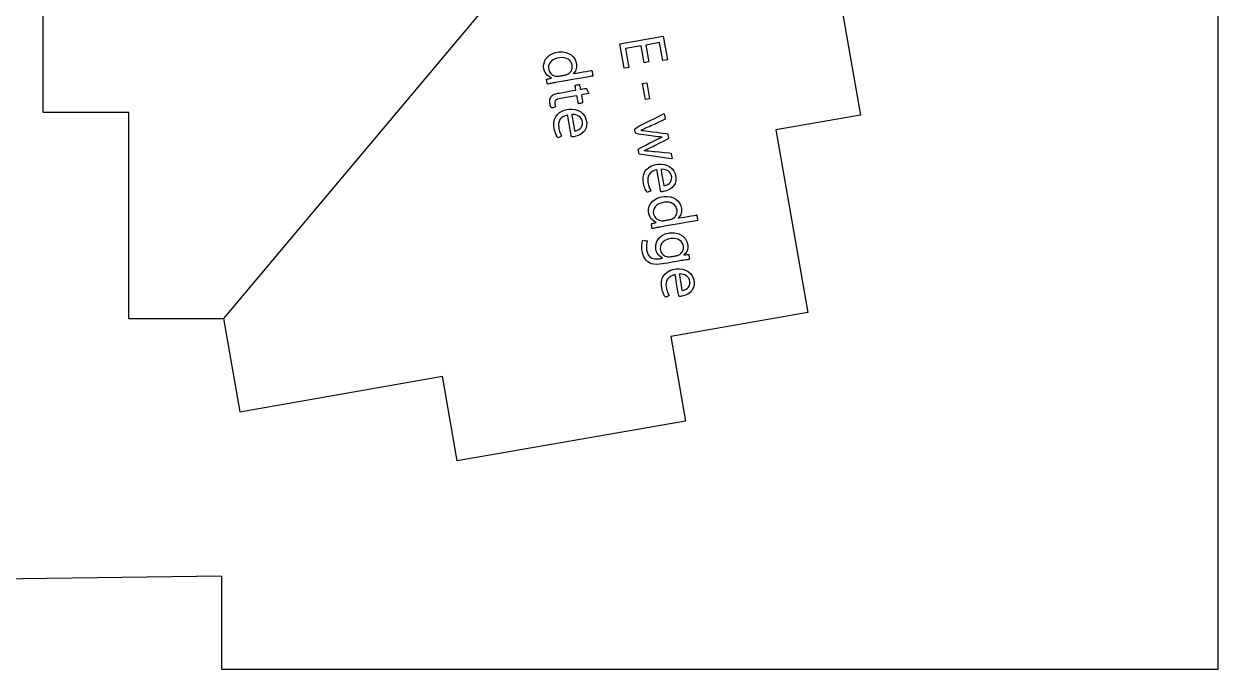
# Model space of a CAD drawing. Header units: metres. Extents: x 1885 to 2636, y 491 to 906.
# Drawn here: x 1999.3 to 2050.8, y 533.3 to 561.1 of the extents above; entities that cross this region are included whole.
import ezdxf

# ---------------------------------------------------------------- set-up
doc = ezdxf.new("R2010")
doc.units = ezdxf.units.M

msp = doc.modelspace()

# ---------------------------------------------------------------- linework, layer by layer
at = {"layer": 'COMPONENT1'}
for p, q in [((2050.837, 533.311), (2050.837, 577.311)), ((2028.836, 573.311), (2007.921, 548.433)), ((2000.136, 557.311), (2000.136, 567.311)), ((2033.684, 567.051), (2035.402, 557.2)), ((2003.836, 557.311), (2000.136, 557.311)), ((2003.836, 548.433), (2003.836, 557.311)), ((2035.402, 557.2), (2031.757, 556.564)), ((2031.757, 556.564), (2033.131, 548.683)), ((2003.836, 548.433), (2007.921, 548.433)), ((2007.921, 548.433), (2008.623, 544.409)), ((2033.131, 548.683), (2027.22, 547.652)), ((2027.22, 547.652), (2027.856, 544.007)), ((2008.623, 544.409), (2017.369, 545.934)), ((2018.005, 542.289), (2017.369, 545.934)), ((2027.856, 544.007), (2018.005, 542.289)), ((2007.837, 537.311), (1994.837, 537.142)), ((2007.837, 537.311), (2007.837, 533.311)), ((2007.837, 533.311), (2011.837, 533.311)), ((2011.837, 533.311), (2050.837, 533.311))]:
    msp.add_line(p, q, dxfattribs=at)
at = {"layer": 'COMPONENT23'}
for p, q in [((2025.022, 560.272), (2026.895, 560.599)), ((2025.206, 559.216), (2025.022, 560.272)), ((2026.735, 560.319), (2026.143, 560.216)), ((2026.143, 560.216), (2026.269, 559.49)), ((2026.869, 559.549), (2026.735, 560.319)), ((2026.895, 560.599), (2027.072, 559.585)), ((2021.817, 559.602), (2021.892, 559.695)), ((2021.892, 559.695), (2021.987, 559.775)), ((2021.987, 559.775), (2022.102, 559.841)), ((2022.102, 559.841), (2022.235, 559.888)), ((2022.235, 559.888), (2022.389, 559.917)), ((2022.421, 559.669), (2022.319, 559.65)), ((2022.389, 559.917), (2022.543, 559.922)), ((2022.525, 559.674), (2022.421, 559.669)), ((2022.622, 559.665), (2022.525, 559.674)), ((2022.543, 559.922), (2022.684, 559.901)), ((2022.684, 559.901), (2022.81, 559.858)), ((2022.81, 559.858), (2022.918, 559.795)), ((2022.918, 559.795), (2023.008, 559.713)), ((2023.008, 559.713), (2023.078, 559.617)), ((2025.943, 560.181), (2025.268, 560.063)), ((2025.268, 560.063), (2025.409, 559.252)), ((2026.069, 559.456), (2025.943, 560.181)), ((2021.731, 559.27), (2021.736, 559.387)), ((2021.746, 559.17), (2021.731, 559.27)), ((2021.736, 559.387), (2021.765, 559.499)), ((2021.77, 559.096), (2021.746, 559.17)), ((2021.765, 559.499), (2021.817, 559.602)), ((2021.947, 559.319), (2021.941, 559.231)), ((2021.941, 559.231), (2021.952, 559.152)), ((2021.972, 559.398), (2021.947, 559.319)), ((2021.952, 559.152), (2021.971, 559.095)), ((2022.015, 559.468), (2021.972, 559.398)), ((2022.072, 559.529), (2022.015, 559.468)), ((2022.144, 559.58), (2022.072, 559.529)), ((2022.227, 559.62), (2022.144, 559.58)), ((2022.319, 559.65), (2022.227, 559.62)), ((2022.711, 559.642), (2022.622, 559.665)), ((2022.789, 559.605), (2022.711, 559.642)), ((2022.856, 559.554), (2022.789, 559.605)), ((2022.909, 559.49), (2022.856, 559.554)), ((2022.946, 559.412), (2022.909, 559.49)), ((2022.941, 559.145), (2022.959, 559.203)), ((2022.965, 559.33), (2022.946, 559.412)), ((2022.959, 559.203), (2022.968, 559.264)), ((2022.968, 559.264), (2022.965, 559.33)), ((2023.078, 559.617), (2023.127, 559.508)), ((2023.141, 559.201), (2023.123, 559.145)), ((2023.127, 559.508), (2023.15, 559.404)), ((2023.152, 559.263), (2023.141, 559.201)), ((2023.15, 559.404), (2023.155, 559.331)), ((2023.155, 559.331), (2023.152, 559.263)), ((2025.409, 559.252), (2025.206, 559.216)), ((2026.269, 559.49), (2026.069, 559.456)), ((2027.072, 559.585), (2026.869, 559.549)), ((2021.801, 559.029), (2021.77, 559.096)), ((2021.839, 558.97), (2021.801, 559.029)), ((2021.884, 558.919), (2021.839, 558.97)), ((2021.853, 558.729), (2021.879, 558.749)), ((2021.858, 558.702), (2021.853, 558.729)), ((2021.864, 558.666), (2021.858, 558.702)), ((2021.871, 558.626), (2021.864, 558.666)), ((2021.879, 558.749), (2021.913, 558.757)), ((2021.934, 558.876), (2021.884, 558.919)), ((2021.913, 558.757), (2021.954, 558.766)), ((2021.988, 558.841), (2021.934, 558.876)), ((2021.954, 558.766), (2021.997, 558.776)), ((2021.971, 559.095), (2022, 559.042)), ((2022.046, 558.815), (2021.988, 558.841)), ((2021.997, 558.776), (2022.036, 558.784)), ((2022, 559.042), (2022.036, 558.995)), ((2022.036, 558.995), (2022.081, 558.953)), ((2022.036, 558.784), (2022.066, 558.791)), ((2022.066, 558.791), (2022.046, 558.815)), ((2022.081, 558.953), (2022.132, 558.919)), ((2022.132, 558.919), (2022.19, 558.893)), ((2022.19, 558.893), (2022.253, 558.876)), ((2022.253, 558.876), (2022.305, 558.87)), ((2022.305, 558.87), (2022.343, 558.87)), ((2022.503, 558.645), (2022.314, 558.612)), ((2022.343, 558.87), (2022.369, 558.872)), ((2022.369, 558.872), (2022.397, 558.876)), ((2022.397, 558.876), (2022.449, 558.885)), ((2022.449, 558.885), (2022.486, 558.891)), ((2022.486, 558.891), (2022.529, 558.898)), ((2022.763, 558.69), (2022.503, 558.645)), ((2022.529, 558.898), (2022.57, 558.906)), ((2022.57, 558.906), (2022.607, 558.912)), ((2022.607, 558.912), (2022.642, 558.918)), ((2022.642, 558.918), (2022.679, 558.926)), ((2022.679, 558.926), (2022.705, 558.933)), ((2022.705, 558.933), (2022.73, 558.942)), ((2022.73, 558.942), (2022.788, 558.97)), ((2023.06, 558.742), (2022.763, 558.69)), ((2022.788, 558.97), (2022.836, 559.004)), ((2022.836, 559.004), (2022.878, 559.045)), ((2022.878, 559.045), (2022.913, 559.092)), ((2022.913, 559.092), (2022.941, 559.145)), ((2023.039, 559.013), (2023.013, 558.989)), ((2023.013, 558.989), (2023.06, 558.991)), ((2023.071, 559.05), (2023.039, 559.013)), ((2023.06, 558.991), (2023.156, 559.008)), ((2023.354, 558.793), (2023.06, 558.742)), ((2023.1, 559.095), (2023.071, 559.05)), ((2023.123, 559.145), (2023.1, 559.095)), ((2023.156, 559.008), (2023.287, 559.031)), ((2023.287, 559.031), (2023.434, 559.056)), ((2023.61, 558.838), (2023.354, 558.793)), ((2023.434, 559.056), (2023.579, 559.082)), ((2023.579, 559.082), (2023.703, 559.103)), ((2023.791, 558.869), (2023.61, 558.838)), ((2023.703, 559.103), (2023.789, 559.118)), ((2023.789, 559.118), (2023.817, 559.123)), ((2023.86, 558.881), (2023.791, 558.869)), ((2023.817, 559.123), (2023.824, 559.083)), ((2023.824, 559.083), (2023.831, 559.045)), ((2023.831, 559.045), (2023.839, 559)), ((2023.839, 559), (2023.847, 558.957)), ((2023.847, 558.957), (2023.853, 558.918)), ((2023.853, 558.918), (2023.86, 558.881)), ((2021.878, 558.587), (2021.871, 558.626)), ((2021.884, 558.555), (2021.878, 558.587)), ((2021.894, 558.528), (2021.884, 558.555)), ((2021.931, 558.536), (2021.894, 558.528)), ((2021.97, 558.545), (2021.931, 558.536)), ((2022.012, 558.554), (2021.97, 558.545)), ((2022.056, 558.563), (2022.012, 558.554)), ((2022.102, 558.573), (2022.056, 558.563)), ((2022.147, 558.582), (2022.102, 558.573)), ((2022.193, 558.59), (2022.147, 558.582)), ((2022.235, 558.598), (2022.193, 558.59)), ((2022.314, 558.612), (2022.235, 558.598)), ((2022.267, 558.117), (2022.338, 558.136)), ((2022.338, 558.136), (2022.398, 558.147)), ((2022.398, 558.147), (2022.484, 558.162)), ((2022.484, 558.162), (2022.641, 558.19)), ((2022.641, 558.19), (2022.826, 558.222)), ((2022.826, 558.222), (2022.995, 558.252)), ((2022.995, 558.252), (2023.106, 558.271)), ((2023.091, 558.479), (2023.122, 558.488)), ((2023.096, 558.45), (2023.091, 558.479)), ((2023.104, 558.404), (2023.096, 558.45)), ((2023.113, 558.351), (2023.104, 558.404)), ((2023.106, 558.271), (2023.121, 558.305)), ((2023.121, 558.305), (2023.113, 558.351)), ((2023.122, 558.488), (2023.164, 558.496)), ((2023.164, 558.496), (2023.211, 558.504)), ((2023.211, 558.504), (2023.252, 558.511)), ((2023.252, 558.511), (2023.278, 558.508)), ((2023.278, 558.508), (2023.284, 558.475)), ((2023.284, 558.475), (2023.292, 558.427)), ((2023.292, 558.427), (2023.301, 558.374)), ((2023.301, 558.374), (2023.309, 558.331)), ((2023.309, 558.331), (2023.325, 558.309)), ((2023.325, 558.309), (2023.367, 558.316)), ((2023.367, 558.316), (2023.427, 558.327)), ((2023.427, 558.327), (2023.489, 558.338)), ((2023.489, 558.338), (2023.539, 558.346)), ((2023.539, 558.346), (2023.57, 558.337)), ((2023.57, 558.337), (2023.591, 558.296)), ((2023.591, 558.296), (2023.618, 558.241)), ((2023.677, 558.125), (2023.591, 558.109)), ((2023.618, 558.241), (2023.647, 558.185)), ((2023.647, 558.185), (2023.677, 558.125)), ((2026.003, 558.555), (2026.181, 558.586)), ((2026.123, 557.869), (2026.003, 558.555)), ((2026.181, 558.586), (2026.301, 557.9)), ((2021.993, 557.769), (2021.994, 557.822)), ((2021.999, 557.712), (2021.993, 557.769)), ((2021.994, 557.822), (2022.002, 557.872)), ((2022.009, 557.665), (2021.999, 557.712)), ((2022.002, 557.872), (2022.016, 557.918)), ((2022.02, 557.623), (2022.009, 557.665)), ((2022.016, 557.918), (2022.036, 557.96)), ((2022.032, 557.585), (2022.02, 557.623)), ((2022.036, 557.96), (2022.063, 557.998)), ((2022.063, 557.998), (2022.101, 558.035)), ((2022.101, 558.035), (2022.148, 558.067)), ((2022.148, 558.067), (2022.203, 558.094)), ((2022.203, 558.094), (2022.267, 558.117)), ((2022.214, 557.76), (2022.211, 557.7)), ((2022.211, 557.7), (2022.218, 557.657)), ((2022.235, 557.809), (2022.214, 557.76)), ((2022.218, 557.657), (2022.224, 557.629)), ((2022.224, 557.629), (2022.231, 557.604)), ((2022.272, 557.847), (2022.235, 557.809)), ((2022.326, 557.877), (2022.272, 557.847)), ((2022.396, 557.899), (2022.326, 557.877)), ((2022.453, 557.911), (2022.396, 557.899)), ((2022.548, 557.928), (2022.453, 557.911)), ((2022.709, 557.956), (2022.548, 557.928)), ((2022.892, 557.987), (2022.709, 557.956)), ((2023.055, 558.016), (2022.892, 557.987)), ((2023.17, 558.028), (2023.055, 558.016)), ((2023.179, 557.977), (2023.17, 558.028)), ((2023.192, 557.897), (2023.179, 557.977)), ((2023.208, 557.809), (2023.192, 557.897)), ((2023.221, 557.733), (2023.208, 557.809)), ((2023.236, 557.687), (2023.221, 557.733)), ((2023.265, 557.692), (2023.236, 557.687)), ((2023.309, 557.699), (2023.265, 557.692)), ((2023.355, 557.708), (2023.309, 557.699)), ((2023.394, 557.714), (2023.355, 557.708)), ((2023.374, 558.071), (2023.36, 558.035)), ((2023.36, 558.035), (2023.373, 557.965)), ((2023.373, 557.965), (2023.388, 557.877)), ((2023.433, 558.082), (2023.374, 558.071)), ((2023.388, 557.877), (2023.402, 557.794)), ((2023.413, 557.734), (2023.394, 557.714)), ((2023.402, 557.794), (2023.413, 557.734)), ((2023.511, 558.095), (2023.433, 558.082)), ((2023.591, 558.109), (2023.511, 558.095)), ((2026.301, 557.9), (2026.123, 557.869)), ((2022.045, 557.551), (2022.032, 557.585)), ((2022.059, 557.521), (2022.045, 557.551)), ((2022.087, 557.502), (2022.059, 557.521)), ((2022.123, 557.51), (2022.087, 557.502)), ((2022.169, 557.521), (2022.123, 557.51)), ((2022.213, 557.531), (2022.169, 557.521)), ((2022.202, 557.008), (2022.253, 557.122)), ((2022.245, 557.563), (2022.213, 557.531)), ((2022.231, 557.604), (2022.245, 557.563)), ((2022.253, 557.122), (2022.327, 557.222)), ((2022.327, 557.222), (2022.421, 557.305)), ((2022.421, 557.305), (2022.536, 557.37)), ((2022.564, 557.122), (2022.492, 557.066)), ((2022.536, 557.37), (2022.668, 557.417)), ((2022.656, 557.167), (2022.564, 557.122)), ((2022.767, 557.198), (2022.656, 557.167)), ((2022.668, 557.417), (2022.815, 557.445)), ((2022.774, 557.158), (2022.767, 557.198)), ((2022.792, 557.054), (2022.774, 557.158)), ((2022.815, 557.445), (2022.96, 557.449)), ((2022.986, 557.227), (2022.944, 557.222)), ((2022.944, 557.222), (2022.952, 557.177)), ((2022.952, 557.177), (2022.967, 557.089)), ((2022.96, 557.449), (2023.096, 557.431)), ((2023.053, 557.222), (2022.986, 557.227)), ((2023.122, 557.208), (2023.053, 557.222)), ((2023.096, 557.431), (2023.222, 557.391)), ((2023.189, 557.185), (2023.122, 557.208)), ((2023.253, 557.152), (2023.189, 557.185)), ((2023.222, 557.391), (2023.334, 557.33)), ((2023.309, 557.106), (2023.253, 557.152)), ((2023.355, 557.048), (2023.309, 557.106)), ((2023.334, 557.33), (2023.429, 557.248)), ((2023.429, 557.248), (2023.505, 557.145)), ((2023.505, 557.145), (2023.559, 557.023)), ((2026.219, 556.907), (2026.624, 557.11)), ((2026.624, 557.11), (2026.897, 557.247)), ((2026.897, 557.247), (2026.934, 557.255)), ((2026.934, 557.255), (2026.944, 557.198)), ((2026.944, 557.198), (2026.958, 557.117)), ((2026.958, 557.117), (2026.971, 557.046)), ((2022.173, 556.738), (2022.175, 556.879)), ((2022.19, 556.621), (2022.173, 556.738)), ((2022.175, 556.879), (2022.202, 557.008)), ((2022.207, 556.548), (2022.19, 556.621)), ((2022.378, 556.842), (2022.372, 556.756)), ((2022.372, 556.756), (2022.38, 556.665)), ((2022.4, 556.924), (2022.378, 556.842)), ((2022.38, 556.665), (2022.392, 556.6)), ((2022.392, 556.6), (2022.405, 556.544)), ((2022.437, 556.999), (2022.4, 556.924)), ((2022.492, 557.066), (2022.437, 556.999)), ((2022.818, 556.906), (2022.792, 557.054)), ((2022.848, 556.735), (2022.818, 556.906)), ((2022.878, 556.563), (2022.848, 556.735)), ((2022.967, 557.089), (2022.987, 556.974)), ((2022.987, 556.974), (2023.009, 556.847)), ((2023.009, 556.847), (2023.031, 556.723)), ((2023.031, 556.723), (2023.05, 556.615)), ((2023.05, 556.615), (2023.063, 556.54)), ((2023.247, 556.574), (2023.302, 556.614)), ((2023.302, 556.614), (2023.35, 556.664)), ((2023.35, 556.664), (2023.386, 556.725)), ((2023.389, 556.976), (2023.355, 557.048)), ((2023.386, 556.725), (2023.406, 556.8)), ((2023.408, 556.887), (2023.389, 556.976)), ((2023.406, 556.8), (2023.408, 556.887)), ((2023.552, 556.611), (2023.492, 556.51)), ((2023.586, 556.733), (2023.552, 556.611)), ((2023.559, 557.023), (2023.589, 556.877)), ((2023.589, 556.877), (2023.586, 556.733)), ((2025.662, 556.602), (2025.843, 556.718)), ((2025.673, 556.54), (2025.662, 556.602)), ((2025.843, 556.718), (2026.219, 556.907)), ((2026.009, 556.58), (2025.921, 556.546)), ((2026.098, 556.617), (2026.009, 556.58)), ((2026.189, 556.656), (2026.098, 556.617)), ((2026.281, 556.696), (2026.189, 556.656)), ((2026.35, 556.727), (2026.281, 556.696)), ((2026.499, 556.795), (2026.35, 556.727)), ((2026.708, 556.892), (2026.499, 556.795)), ((2026.895, 556.978), (2026.708, 556.892)), ((2026.976, 557.015), (2026.895, 556.978)), ((2026.971, 557.046), (2026.976, 557.015)), ((2022.226, 556.481), (2022.207, 556.548)), ((2022.246, 556.421), (2022.226, 556.481)), ((2022.268, 556.367), (2022.246, 556.421)), ((2022.291, 556.319), (2022.268, 556.367)), ((2022.313, 556.277), (2022.291, 556.319)), ((2022.349, 556.22), (2022.313, 556.277)), ((2022.382, 556.235), (2022.349, 556.22)), ((2022.41, 556.248), (2022.382, 556.235)), ((2022.405, 556.544), (2022.42, 556.493)), ((2022.441, 556.261), (2022.41, 556.248)), ((2022.42, 556.493), (2022.437, 556.447)), ((2022.437, 556.447), (2022.454, 556.406)), ((2022.47, 556.275), (2022.441, 556.261)), ((2022.454, 556.406), (2022.472, 556.368)), ((2022.511, 556.302), (2022.47, 556.275)), ((2022.472, 556.368), (2022.491, 556.334)), ((2022.491, 556.334), (2022.511, 556.302)), ((2022.904, 556.412), (2022.878, 556.563)), ((2022.924, 556.301), (2022.904, 556.412)), ((2022.954, 556.253), (2022.924, 556.301)), ((2022.98, 556.255), (2022.954, 556.253)), ((2023.009, 556.259), (2022.98, 556.255)), ((2023.043, 556.264), (2023.009, 556.259)), ((2023.121, 556.281), (2023.043, 556.264)), ((2023.063, 556.54), (2023.068, 556.512)), ((2023.068, 556.512), (2023.126, 556.524)), ((2023.221, 556.314), (2023.121, 556.281)), ((2023.126, 556.524), (2023.187, 556.544)), ((2023.187, 556.544), (2023.247, 556.574)), ((2023.32, 556.363), (2023.221, 556.314)), ((2023.413, 556.427), (2023.32, 556.363)), ((2023.492, 556.51), (2023.413, 556.427)), ((2025.685, 556.468), (2025.673, 556.54)), ((2025.709, 556.401), (2025.685, 556.468)), ((2025.843, 556.38), (2025.709, 556.401)), ((2026.056, 556.347), (2025.843, 556.38)), ((2025.921, 556.546), (2025.948, 556.533)), ((2025.948, 556.533), (2026.044, 556.526)), ((2026.044, 556.526), (2026.142, 556.516)), ((2026.26, 556.315), (2026.056, 556.347)), ((2026.142, 556.516), (2026.242, 556.505)), ((2026.242, 556.505), (2026.342, 556.492)), ((2026.371, 556.298), (2026.26, 556.315)), ((2026.342, 556.492), (2026.422, 556.481)), ((2026.456, 556.286), (2026.371, 556.298)), ((2026.416, 556.049), (2026.495, 556.089)), ((2026.422, 556.481), (2026.615, 556.455)), ((2026.556, 556.273), (2026.456, 556.286)), ((2026.495, 556.089), (2026.585, 556.134)), ((2026.657, 556.263), (2026.556, 556.273)), ((2026.585, 556.134), (2026.675, 556.176)), ((2026.615, 556.455), (2026.851, 556.422)), ((2026.761, 556.256), (2026.657, 556.263)), ((2026.675, 556.176), (2026.769, 556.218)), ((2026.915, 556.079), (2026.708, 555.973)), ((2026.84, 556.247), (2026.761, 556.256)), ((2026.769, 556.218), (2026.84, 556.247)), ((2026.851, 556.422), (2027.035, 556.397)), ((2027.077, 556.162), (2026.915, 556.079)), ((2027.035, 556.397), (2027.085, 556.388)), ((2027.12, 556.186), (2027.077, 556.162)), ((2027.085, 556.388), (2027.092, 556.351)), ((2027.092, 556.351), (2027.103, 556.287)), ((2027.103, 556.287), (2027.114, 556.224)), ((2027.114, 556.224), (2027.12, 556.186)), ((2025.816, 555.721), (2025.945, 555.802)), ((2025.825, 555.667), (2025.816, 555.721)), ((2025.838, 555.595), (2025.825, 555.667)), ((2025.854, 555.51), (2025.838, 555.595)), ((2025.945, 555.802), (2026.135, 555.901)), ((2026.066, 555.662), (2026.098, 555.676)), ((2026.186, 555.714), (2026.098, 555.676)), ((2026.098, 555.676), (2026.17, 555.653)), ((2026.135, 555.901), (2026.318, 555.997)), ((2026.17, 555.653), (2026.267, 555.649)), ((2026.276, 555.755), (2026.186, 555.714)), ((2026.267, 555.649), (2026.368, 555.641)), ((2026.369, 555.8), (2026.276, 555.755)), ((2026.318, 555.997), (2026.416, 556.049)), ((2026.368, 555.641), (2026.473, 555.632)), ((2026.466, 555.849), (2026.369, 555.8)), ((2026.539, 555.886), (2026.466, 555.849)), ((2026.473, 555.632), (2026.55, 555.624)), ((2026.708, 555.973), (2026.539, 555.886)), ((2026.55, 555.624), (2026.712, 555.607)), ((2026.712, 555.607), (2026.94, 555.584)), ((2026.94, 555.584), (2027.143, 555.563)), ((2027.143, 555.563), (2027.231, 555.553)), ((2027.231, 555.553), (2027.236, 555.523)), ((2026.059, 555.482), (2025.854, 555.51)), ((2026.478, 555.423), (2026.059, 555.482)), ((2026.386, 555.005), (2026.518, 555.052)), ((2026.93, 555.36), (2026.478, 555.423)), ((2026.518, 555.052), (2026.665, 555.079)), ((2026.665, 555.079), (2026.81, 555.084)), ((2026.81, 555.084), (2026.946, 555.066)), ((2027.233, 555.317), (2026.93, 555.36)), ((2026.946, 555.066), (2027.072, 555.026)), ((2027.271, 555.321), (2027.233, 555.317)), ((2027.236, 555.523), (2027.248, 555.454)), ((2027.248, 555.454), (2027.262, 555.376)), ((2027.262, 555.376), (2027.271, 555.321)), ((2026.023, 554.373), (2026.025, 554.514)), ((2026.025, 554.514), (2026.052, 554.642)), ((2026.052, 554.642), (2026.103, 554.757)), ((2026.103, 554.757), (2026.177, 554.856)), ((2026.177, 554.856), (2026.272, 554.939)), ((2026.25, 554.559), (2026.228, 554.477)), ((2026.287, 554.634), (2026.25, 554.559)), ((2026.272, 554.939), (2026.386, 555.005)), ((2026.342, 554.701), (2026.287, 554.634)), ((2026.414, 554.757), (2026.342, 554.701)), ((2026.506, 554.802), (2026.414, 554.757)), ((2026.618, 554.832), (2026.506, 554.802)), ((2026.624, 554.793), (2026.618, 554.832)), ((2026.643, 554.688), (2026.624, 554.793)), ((2026.668, 554.54), (2026.643, 554.688)), ((2026.698, 554.37), (2026.668, 554.54)), ((2026.836, 554.861), (2026.793, 554.857)), ((2026.793, 554.857), (2026.801, 554.811)), ((2026.801, 554.811), (2026.817, 554.724)), ((2026.817, 554.724), (2026.837, 554.609)), ((2026.903, 554.856), (2026.836, 554.861)), ((2026.837, 554.609), (2026.859, 554.482)), ((2026.972, 554.843), (2026.903, 554.856)), ((2027.039, 554.82), (2026.972, 554.843)), ((2027.103, 554.786), (2027.039, 554.82)), ((2027.072, 555.026), (2027.183, 554.965)), ((2027.159, 554.741), (2027.103, 554.786)), ((2027.205, 554.683), (2027.159, 554.741)), ((2027.183, 554.965), (2027.279, 554.882)), ((2027.239, 554.611), (2027.205, 554.683)), ((2027.258, 554.522), (2027.239, 554.611)), ((2027.256, 554.434), (2027.258, 554.522)), ((2027.279, 554.882), (2027.355, 554.78)), ((2027.355, 554.78), (2027.409, 554.657)), ((2027.409, 554.657), (2027.439, 554.512)), ((2026.04, 554.255), (2026.023, 554.373)), ((2026.057, 554.182), (2026.04, 554.255)), ((2026.076, 554.116), (2026.057, 554.182)), ((2026.097, 554.055), (2026.076, 554.116)), ((2026.118, 554.001), (2026.097, 554.055)), ((2026.141, 553.953), (2026.118, 554.001)), ((2026.228, 554.477), (2026.222, 554.39)), ((2026.222, 554.39), (2026.229, 554.3)), ((2026.229, 554.3), (2026.242, 554.235)), ((2026.242, 554.235), (2026.255, 554.179)), ((2026.255, 554.179), (2026.27, 554.128)), ((2026.27, 554.128), (2026.287, 554.082)), ((2026.287, 554.082), (2026.304, 554.041)), ((2026.304, 554.041), (2026.322, 554.003)), ((2026.322, 554.003), (2026.341, 553.968)), ((2026.728, 554.198), (2026.698, 554.37)), ((2026.755, 554.046), (2026.728, 554.198)), ((2026.774, 553.936), (2026.755, 554.046)), ((2026.859, 554.482), (2026.881, 554.357)), ((2026.881, 554.357), (2026.899, 554.25)), ((2026.899, 554.25), (2026.913, 554.174)), ((2026.913, 554.174), (2026.918, 554.146)), ((2026.918, 554.146), (2026.976, 554.158)), ((2026.976, 554.158), (2027.037, 554.179)), ((2027.037, 554.179), (2027.097, 554.209)), ((2027.097, 554.209), (2027.152, 554.248)), ((2027.152, 554.248), (2027.2, 554.298)), ((2027.263, 554.062), (2027.17, 553.997)), ((2027.2, 554.298), (2027.236, 554.36)), ((2027.236, 554.36), (2027.256, 554.434)), ((2027.342, 554.144), (2027.263, 554.062)), ((2027.402, 554.246), (2027.342, 554.144)), ((2027.436, 554.368), (2027.402, 554.246)), ((2027.439, 554.512), (2027.436, 554.368)), ((2026.163, 553.912), (2026.141, 553.953)), ((2026.199, 553.855), (2026.163, 553.912)), ((2026.232, 553.87), (2026.199, 553.855)), ((2026.26, 553.882), (2026.232, 553.87)), ((2026.291, 553.896), (2026.26, 553.882)), ((2026.32, 553.909), (2026.291, 553.896)), ((2026.361, 553.937), (2026.32, 553.909)), ((2026.341, 553.968), (2026.361, 553.937)), ((2026.416, 553.465), (2026.511, 553.546)), ((2026.511, 553.546), (2026.626, 553.611)), ((2026.626, 553.611), (2026.759, 553.659)), ((2026.759, 553.659), (2026.913, 553.688)), ((2026.804, 553.888), (2026.774, 553.936)), ((2026.83, 553.89), (2026.804, 553.888)), ((2026.859, 553.893), (2026.83, 553.89)), ((2026.894, 553.899), (2026.859, 553.893)), ((2026.971, 553.916), (2026.894, 553.899)), ((2026.913, 553.688), (2027.067, 553.692)), ((2027.071, 553.949), (2026.971, 553.916)), ((2027.067, 553.692), (2027.208, 553.672)), ((2027.17, 553.997), (2027.071, 553.949)), ((2027.208, 553.672), (2027.334, 553.628)), ((2027.334, 553.628), (2027.442, 553.565)), ((2027.442, 553.565), (2027.532, 553.484)), ((2027.532, 553.484), (2027.602, 553.387)), ((2026.255, 553.04), (2026.26, 553.157)), ((2026.27, 552.94), (2026.255, 553.04)), ((2026.26, 553.157), (2026.289, 553.269)), ((2026.289, 553.269), (2026.341, 553.372)), ((2026.341, 553.372), (2026.416, 553.465)), ((2026.471, 553.089), (2026.465, 553.002)), ((2026.465, 553.002), (2026.476, 552.922)), ((2026.496, 553.168), (2026.471, 553.089)), ((2026.538, 553.239), (2026.496, 553.168)), ((2026.596, 553.299), (2026.538, 553.239)), ((2026.668, 553.35), (2026.596, 553.299)), ((2026.75, 553.391), (2026.668, 553.35)), ((2026.843, 553.42), (2026.75, 553.391)), ((2026.945, 553.439), (2026.843, 553.42)), ((2027.049, 553.444), (2026.945, 553.439)), ((2027.146, 553.435), (2027.049, 553.444)), ((2027.235, 553.412), (2027.146, 553.435)), ((2027.313, 553.375), (2027.235, 553.412)), ((2027.38, 553.324), (2027.313, 553.375)), ((2027.433, 553.26), (2027.38, 553.324)), ((2027.47, 553.183), (2027.433, 553.26)), ((2027.464, 552.915), (2027.483, 552.973)), ((2027.489, 553.1), (2027.47, 553.183)), ((2027.483, 552.973), (2027.492, 553.035)), ((2027.492, 553.035), (2027.489, 553.1)), ((2027.602, 553.387), (2027.65, 553.278)), ((2027.665, 552.972), (2027.647, 552.915)), ((2027.65, 553.278), (2027.674, 553.175)), ((2027.676, 553.034), (2027.665, 552.972)), ((2027.674, 553.175), (2027.679, 553.102)), ((2027.679, 553.102), (2027.676, 553.034)), ((2026.294, 552.866), (2026.27, 552.94)), ((2026.325, 552.8), (2026.294, 552.866)), ((2026.363, 552.741), (2026.325, 552.8)), ((2026.408, 552.689), (2026.363, 552.741)), ((2026.378, 552.499), (2026.403, 552.519)), ((2026.382, 552.472), (2026.378, 552.499)), ((2026.389, 552.436), (2026.382, 552.472)), ((2026.403, 552.519), (2026.437, 552.527)), ((2026.458, 552.646), (2026.408, 552.689)), ((2026.437, 552.527), (2026.478, 552.536)), ((2026.512, 552.611), (2026.458, 552.646)), ((2026.476, 552.922), (2026.496, 552.865)), ((2026.478, 552.536), (2026.521, 552.546)), ((2026.496, 552.865), (2026.524, 552.812)), ((2026.57, 552.585), (2026.512, 552.611)), ((2026.521, 552.546), (2026.56, 552.555)), ((2026.524, 552.812), (2026.56, 552.765)), ((2026.56, 552.765), (2026.605, 552.724)), ((2026.56, 552.555), (2026.59, 552.561)), ((2026.59, 552.561), (2026.57, 552.585)), ((2026.605, 552.724), (2026.656, 552.689)), ((2026.656, 552.689), (2026.713, 552.663)), ((2026.713, 552.663), (2026.777, 552.646)), ((2026.777, 552.646), (2026.829, 552.64)), ((2026.829, 552.64), (2026.854, 552.639)), ((2026.854, 552.639), (2026.88, 552.641)), ((2026.88, 552.641), (2026.907, 552.644)), ((2026.907, 552.644), (2026.933, 552.648)), ((2026.933, 552.648), (2026.973, 552.655)), ((2026.973, 552.655), (2027.01, 552.661)), ((2027.01, 552.661), (2027.053, 552.669)), ((2027.287, 552.46), (2027.026, 552.415)), ((2027.053, 552.669), (2027.095, 552.676)), ((2027.095, 552.676), (2027.131, 552.682)), ((2027.131, 552.682), (2027.166, 552.688)), ((2027.166, 552.688), (2027.203, 552.696)), ((2027.203, 552.696), (2027.229, 552.703)), ((2027.229, 552.703), (2027.254, 552.712)), ((2027.254, 552.712), (2027.312, 552.74)), ((2027.583, 552.512), (2027.287, 552.46)), ((2027.312, 552.74), (2027.36, 552.774)), ((2027.36, 552.774), (2027.402, 552.815)), ((2027.402, 552.815), (2027.437, 552.862)), ((2027.437, 552.862), (2027.464, 552.915)), ((2027.563, 552.783), (2027.537, 552.759)), ((2027.537, 552.759), (2027.584, 552.761)), ((2027.595, 552.821), (2027.563, 552.783)), ((2027.878, 552.563), (2027.583, 552.512)), ((2027.584, 552.761), (2027.681, 552.778)), ((2027.624, 552.865), (2027.595, 552.821)), ((2027.647, 552.915), (2027.624, 552.865)), ((2027.681, 552.778), (2027.812, 552.801)), ((2027.812, 552.801), (2027.959, 552.827)), ((2028.134, 552.608), (2027.878, 552.563)), ((2027.959, 552.827), (2028.103, 552.852)), ((2028.103, 552.852), (2028.227, 552.874)), ((2028.315, 552.64), (2028.134, 552.608)), ((2028.227, 552.874), (2028.313, 552.888)), ((2028.313, 552.888), (2028.341, 552.893)), ((2028.384, 552.652), (2028.315, 552.64)), ((2028.341, 552.893), (2028.348, 552.854)), ((2028.348, 552.854), (2028.355, 552.815)), ((2028.355, 552.815), (2028.363, 552.771)), ((2028.363, 552.771), (2028.371, 552.727)), ((2028.371, 552.727), (2028.377, 552.689)), ((2028.377, 552.689), (2028.384, 552.652)), ((2026.395, 552.396), (2026.389, 552.436)), ((2026.402, 552.358), (2026.395, 552.396)), ((2026.408, 552.325), (2026.402, 552.358)), ((2026.419, 552.298), (2026.408, 552.325)), ((2026.455, 552.306), (2026.419, 552.298)), ((2026.494, 552.315), (2026.455, 552.306)), ((2026.536, 552.324), (2026.494, 552.315)), ((2026.58, 552.334), (2026.536, 552.324)), ((2026.625, 552.343), (2026.58, 552.334)), ((2026.671, 552.352), (2026.625, 552.343)), ((2026.717, 552.361), (2026.671, 552.352)), ((2026.699, 551.883), (2026.823, 551.991)), ((2026.758, 552.368), (2026.717, 552.361)), ((2026.838, 552.382), (2026.758, 552.368)), ((2026.823, 551.991), (2026.978, 552.071)), ((2027.026, 552.415), (2026.838, 552.382)), ((2026.978, 552.071), (2027.167, 552.117)), ((2027.167, 552.117), (2027.382, 552.121)), ((2027.382, 552.121), (2027.566, 552.077)), ((2027.566, 552.077), (2027.719, 551.992)), ((2027.719, 551.992), (2027.836, 551.876)), ((2025.967, 551.519), (2025.971, 551.603)), ((2025.97, 551.434), (2025.967, 551.519)), ((2025.98, 551.35), (2025.97, 551.434)), ((2025.971, 551.603), (2025.982, 551.682)), ((2025.982, 551.682), (2026, 551.755)), ((2026, 551.755), (2026.018, 551.797)), ((2026.018, 551.797), (2026.086, 551.787)), ((2026.086, 551.787), (2026.137, 551.78)), ((2026.137, 551.78), (2026.182, 551.774)), ((2026.165, 551.549), (2026.164, 551.472)), ((2026.164, 551.472), (2026.171, 551.39)), ((2026.173, 551.621), (2026.165, 551.549)), ((2026.187, 551.686), (2026.173, 551.621)), ((2026.182, 551.774), (2026.211, 551.77)), ((2026.206, 551.744), (2026.187, 551.686)), ((2026.211, 551.77), (2026.206, 551.744)), ((2026.567, 551.599), (2026.612, 551.75)), ((2026.569, 551.434), (2026.567, 551.599)), ((2026.594, 551.33), (2026.569, 551.434)), ((2026.612, 551.75), (2026.699, 551.883)), ((2026.769, 551.526), (2026.763, 551.438)), ((2026.763, 551.438), (2026.774, 551.361)), ((2026.793, 551.605), (2026.769, 551.526)), ((2026.834, 551.675), (2026.793, 551.605)), ((2026.89, 551.735), (2026.834, 551.675)), ((2026.959, 551.785), (2026.89, 551.735)), ((2027.04, 551.825), (2026.959, 551.785)), ((2027.129, 551.855), (2027.04, 551.825)), ((2027.232, 551.873), (2027.129, 551.855)), ((2027.339, 551.878), (2027.232, 551.873)), ((2027.437, 551.867), (2027.339, 551.878)), ((2027.524, 551.842), (2027.437, 551.867)), ((2027.6, 551.803), (2027.524, 551.842)), ((2027.663, 551.751), (2027.6, 551.803)), ((2027.713, 551.688), (2027.663, 551.751)), ((2027.747, 551.614), (2027.713, 551.688)), ((2027.765, 551.536), (2027.747, 551.614)), ((2027.76, 551.413), (2027.768, 551.473)), ((2027.768, 551.473), (2027.765, 551.536)), ((2027.836, 551.876), (2027.914, 551.736)), ((2027.914, 551.736), (2027.949, 551.592)), ((2027.952, 551.485), (2027.937, 551.392)), ((2027.949, 551.592), (2027.952, 551.485)), ((2025.997, 551.264), (2025.98, 551.35)), ((2026.022, 551.177), (2025.997, 551.264)), ((2026.057, 551.092), (2026.022, 551.177)), ((2026.101, 551.011), (2026.057, 551.092)), ((2026.156, 550.938), (2026.101, 551.011)), ((2026.221, 550.873), (2026.156, 550.938)), ((2026.171, 551.39), (2026.193, 551.283)), ((2026.193, 551.283), (2026.239, 551.175)), ((2026.239, 551.175), (2026.308, 551.088)), ((2026.308, 551.088), (2026.403, 551.027)), ((2026.403, 551.027), (2026.524, 550.995)), ((2026.524, 550.995), (2026.674, 550.997)), ((2026.633, 551.243), (2026.594, 551.33)), ((2026.682, 551.171), (2026.633, 551.243)), ((2026.674, 550.997), (2026.73, 551.005)), ((2026.741, 551.111), (2026.682, 551.171)), ((2026.73, 551.005), (2026.789, 551.016)), ((2026.805, 551.066), (2026.741, 551.111)), ((2026.774, 551.361), (2026.792, 551.307)), ((2026.789, 551.016), (2026.826, 551.022)), ((2026.792, 551.307), (2026.816, 551.258)), ((2026.856, 551.027), (2026.805, 551.066)), ((2026.816, 551.258), (2026.848, 551.214)), ((2026.826, 551.022), (2026.856, 551.027)), ((2026.848, 551.214), (2026.887, 551.175)), ((2026.887, 551.175), (2026.931, 551.142)), ((2026.931, 551.142), (2026.981, 551.116)), ((2026.981, 551.116), (2027.036, 551.097)), ((2027.036, 551.097), (2027.083, 551.088)), ((2027.083, 551.088), (2027.116, 551.085)), ((2027.116, 551.085), (2027.15, 551.085)), ((2027.15, 551.085), (2027.183, 551.088)), ((2027.183, 551.088), (2027.213, 551.092)), ((2027.213, 551.092), (2027.254, 551.1)), ((2027.254, 551.1), (2027.293, 551.106)), ((2027.293, 551.106), (2027.337, 551.114)), ((2027.337, 551.114), (2027.38, 551.121)), ((2027.38, 551.121), (2027.418, 551.128)), ((2027.418, 551.128), (2027.454, 551.134)), ((2027.454, 551.134), (2027.484, 551.14)), ((2027.614, 550.91), (2027.472, 550.886)), ((2027.484, 551.14), (2027.511, 551.147)), ((2027.511, 551.147), (2027.536, 551.156)), ((2027.536, 551.156), (2027.602, 551.191)), ((2027.602, 551.191), (2027.646, 551.225)), ((2027.671, 550.92), (2027.614, 550.91)), ((2027.646, 551.225), (2027.686, 551.265)), ((2027.748, 550.933), (2027.671, 550.92)), ((2027.686, 551.265), (2027.718, 551.309)), ((2027.718, 551.309), (2027.743, 551.359)), ((2027.743, 551.359), (2027.76, 551.413)), ((2027.817, 550.945), (2027.748, 550.933)), ((2027.817, 551.193), (2027.787, 551.166)), ((2027.787, 551.166), (2027.822, 551.165)), ((2027.865, 551.246), (2027.817, 551.193)), ((2027.881, 550.954), (2027.817, 550.945)), ((2027.822, 551.165), (2027.869, 551.172)), ((2027.906, 551.313), (2027.865, 551.246)), ((2027.869, 551.172), (2027.92, 551.179)), ((2027.938, 550.962), (2027.881, 550.954)), ((2027.937, 551.392), (2027.906, 551.313)), ((2027.92, 551.179), (2027.965, 551.184)), ((2027.992, 550.968), (2027.938, 550.962)), ((2027.965, 551.184), (2027.99, 551.188)), ((2027.99, 551.188), (2027.999, 551.147)), ((2028.026, 550.996), (2027.992, 550.968)), ((2027.999, 551.147), (2028.008, 551.096)), ((2028.008, 551.096), (2028.018, 551.042)), ((2028.018, 551.042), (2028.026, 550.996)), ((2026.298, 550.823), (2026.221, 550.873)), ((2026.385, 550.787), (2026.298, 550.823)), ((2026.485, 550.765), (2026.385, 550.787)), ((2026.6, 550.756), (2026.485, 550.765)), ((2026.731, 550.762), (2026.6, 550.756)), ((2026.88, 550.782), (2026.731, 550.762)), ((2026.94, 550.793), (2026.88, 550.782)), ((2027.089, 550.819), (2026.94, 550.793)), ((2026.964, 550.341), (2027.059, 550.424)), ((2027.059, 550.424), (2027.173, 550.49)), ((2027.282, 550.852), (2027.089, 550.819)), ((2027.173, 550.49), (2027.306, 550.537)), ((2027.472, 550.886), (2027.282, 550.852)), ((2027.306, 550.537), (2027.453, 550.564)), ((2027.453, 550.564), (2027.597, 550.569)), ((2027.597, 550.569), (2027.734, 550.551)), ((2027.734, 550.551), (2027.859, 550.511)), ((2027.859, 550.511), (2027.971, 550.449)), ((2027.971, 550.449), (2028.066, 550.367)), ((2026.811, 549.858), (2026.812, 549.999)), ((2026.812, 549.999), (2026.839, 550.127)), ((2026.839, 550.127), (2026.891, 550.242)), ((2026.891, 550.242), (2026.964, 550.341)), ((2027.015, 549.962), (2027.009, 549.875)), ((2027.009, 549.875), (2027.017, 549.785)), ((2027.037, 550.044), (2027.015, 549.962)), ((2027.074, 550.119), (2027.037, 550.044)), ((2027.129, 550.186), (2027.074, 550.119)), ((2027.202, 550.242), (2027.129, 550.186)), ((2027.293, 550.287), (2027.202, 550.242)), ((2027.405, 550.318), (2027.293, 550.287)), ((2027.412, 550.278), (2027.405, 550.318)), ((2027.43, 550.174), (2027.412, 550.278)), ((2027.456, 550.025), (2027.43, 550.174)), ((2027.486, 549.855), (2027.456, 550.025)), ((2027.623, 550.346), (2027.581, 550.342)), ((2027.581, 550.342), (2027.589, 550.296)), ((2027.589, 550.296), (2027.604, 550.209)), ((2027.604, 550.209), (2027.624, 550.094)), ((2027.691, 550.341), (2027.623, 550.346)), ((2027.624, 550.094), (2027.646, 549.967)), ((2027.646, 549.967), (2027.668, 549.842)), ((2027.759, 550.328), (2027.691, 550.341)), ((2027.827, 550.305), (2027.759, 550.328)), ((2027.89, 550.271), (2027.827, 550.305)), ((2027.946, 550.226), (2027.89, 550.271)), ((2027.993, 550.168), (2027.946, 550.226)), ((2028.026, 550.095), (2027.993, 550.168)), ((2028.023, 549.845), (2028.044, 549.919)), ((2028.045, 550.007), (2028.026, 550.095)), ((2028.044, 549.919), (2028.045, 550.007)), ((2028.066, 550.367), (2028.142, 550.265)), ((2028.142, 550.265), (2028.196, 550.142)), ((2028.196, 550.142), (2028.226, 549.997)), ((2028.226, 549.997), (2028.224, 549.853)), ((2026.828, 549.74), (2026.811, 549.858)), ((2026.844, 549.667), (2026.828, 549.74)), ((2026.863, 549.601), (2026.844, 549.667)), ((2026.884, 549.54), (2026.863, 549.601)), ((2026.906, 549.486), (2026.884, 549.54)), ((2026.928, 549.438), (2026.906, 549.486)), ((2026.95, 549.396), (2026.928, 549.438)), ((2026.987, 549.34), (2026.95, 549.396)), ((2027.017, 549.785), (2027.029, 549.72)), ((2027.047, 549.367), (2027.019, 549.355)), ((2027.029, 549.72), (2027.043, 549.663)), ((2027.043, 549.663), (2027.058, 549.613)), ((2027.078, 549.381), (2027.047, 549.367)), ((2027.058, 549.613), (2027.074, 549.567)), ((2027.074, 549.567), (2027.091, 549.525)), ((2027.108, 549.394), (2027.078, 549.381)), ((2027.091, 549.525), (2027.11, 549.488)), ((2027.148, 549.421), (2027.108, 549.394)), ((2027.11, 549.488), (2027.129, 549.453)), ((2027.129, 549.453), (2027.148, 549.421)), ((2027.515, 549.683), (2027.486, 549.855)), ((2027.542, 549.532), (2027.515, 549.683)), ((2027.561, 549.421), (2027.542, 549.532)), ((2027.591, 549.373), (2027.561, 549.421)), ((2027.617, 549.375), (2027.591, 549.373)), ((2027.647, 549.378), (2027.617, 549.375)), ((2027.681, 549.384), (2027.647, 549.378)), ((2027.668, 549.842), (2027.687, 549.735)), ((2027.759, 549.401), (2027.681, 549.384)), ((2027.687, 549.735), (2027.7, 549.659)), ((2027.7, 549.659), (2027.705, 549.631)), ((2027.705, 549.631), (2027.763, 549.643)), ((2027.859, 549.434), (2027.759, 549.401)), ((2027.763, 549.643), (2027.824, 549.664)), ((2027.824, 549.664), (2027.884, 549.694)), ((2027.958, 549.482), (2027.859, 549.434)), ((2027.884, 549.694), (2027.94, 549.733)), ((2027.94, 549.733), (2027.987, 549.783)), ((2028.05, 549.547), (2027.958, 549.482)), ((2027.987, 549.783), (2028.023, 549.845)), ((2028.129, 549.629), (2028.05, 549.547)), ((2028.189, 549.731), (2028.129, 549.629)), ((2028.224, 549.853), (2028.189, 549.731)), ((2027.019, 549.355), (2026.987, 549.34))]:
    msp.add_line(p, q, dxfattribs=at)

doc.saveas('drawing.dxf')
